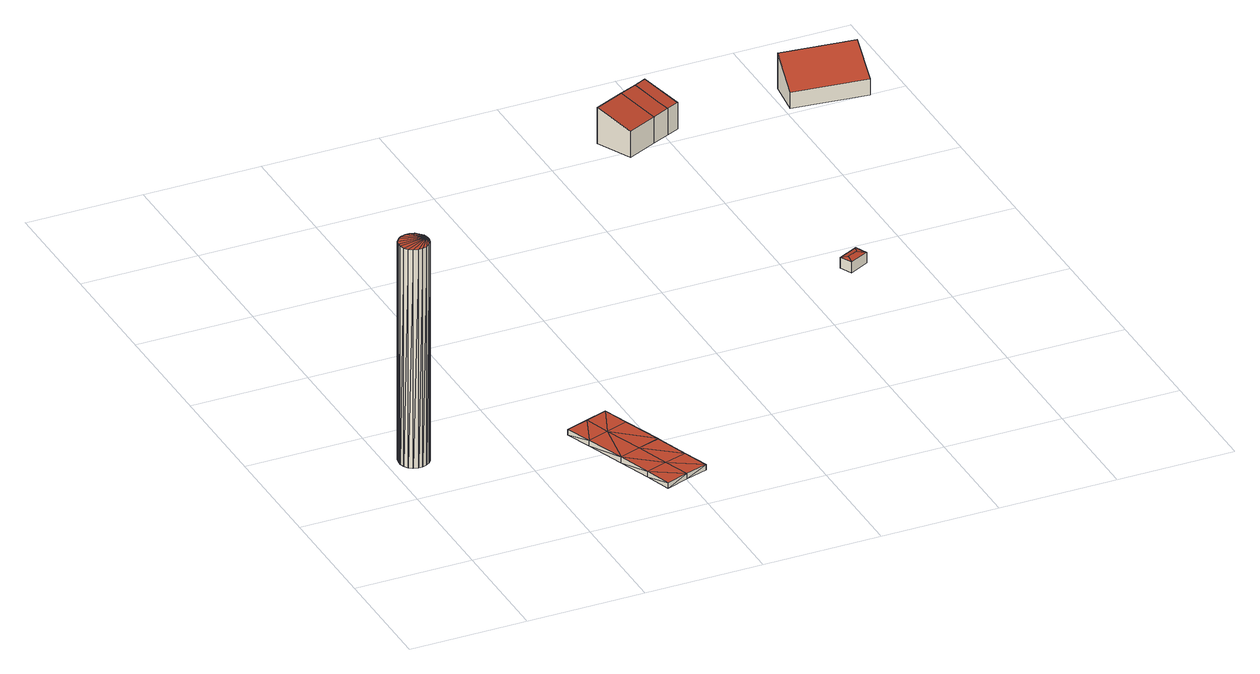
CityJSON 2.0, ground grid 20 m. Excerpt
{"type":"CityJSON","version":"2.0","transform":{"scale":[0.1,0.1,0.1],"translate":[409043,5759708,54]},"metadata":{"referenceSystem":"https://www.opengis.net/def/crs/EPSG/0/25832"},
"CityObjects":{
"building1":{"type":"Building","attributes":{"Geometrietyp2DReferenz":"1000","Gemeindeschluessel":"05515000","function":"51002_1251","roofType":"9999","measuredHeight":39.13},"geometry":[{"type":"Solid","lod":"2","boundaries":[[[[0,1,2]],[[1,3,2]],[[4,5,0]],[[5,1,0]],[[6,7,4]],[[7,5,4]],[[8,9,6]],[[9,7,6]],[[10,11,8]],[[11,9,8]],[[12,13,10]],[[13,11,10]],[[14,15,12]],[[15,13,12]],[[16,17,14]],[[17,15,14]],[[18,19,16]],[[19,17,16]],[[20,21,18]],[[21,19,18]],[[22,23,20]],[[23,21,20]],[[24,25,22]],[[25,23,22]],[[26,27,24]],[[27,25,24]],[[28,29,26]],[[29,27,26]],[[30,31,28]],[[31,29,28]],[[32,33,30]],[[33,31,30]],[[34,35,32]],[[35,33,32]],[[36,37,34]],[[37,35,34]],[[38,39,36]],[[39,37,36]],[[2,3,38]],[[3,39,38]],[[15,17,39]],[[17,19,39]],[[19,21,39]],[[21,23,39]],[[23,25,39]],[[25,27,39]],[[27,29,39]],[[29,31,39]],[[31,33,39]],[[33,35,39]],[[35,37,39]],[[3,1,39]],[[1,5,39]],[[5,7,39]],[[7,9,39]],[[9,11,39]],[[11,13,39]],[[13,15,39]],[[0,2,4]],[[2,38,4]],[[38,36,4]],[[36,34,4]],[[34,32,4]],[[32,30,4]],[[30,28,4]],[[28,26,4]],[[26,24,4]],[[24,22,4]],[[22,20,4]],[[20,18,4]],[[18,16,4]],[[16,14,4]],[[14,12,4]],[[12,10,4]],[[10,8,4]],[[8,6,4]]]],"semantics":{"surfaces":[{"type":"WallSurface"},{"type":"GroundSurface"},{"type":"RoofSurface"}],"values":[[0,0,0,0,0,0,0,0,0,0,0,0,0,0,0,0,0,0,0,0,0,0,0,0,0,0,0,0,0,0,0,0,0,0,0,0,0,0,0,0,1,1,1,1,1,1,1,1,1,1,1,1,1,1,1,1,1,1,2,2,2,2,2,2,2,2,2,2,2,2,2,2,2,2,2,2]]}}]},
"building2":{"type":"Building","attributes":{"Geometrietyp2DReferenz":"2000","Gemeindeschluessel":"05515000","function":"53001_1800","roofType":"9999","measuredHeight":1},"geometry":[{"type":"Solid","lod":"2","boundaries":[[[[40,41,42]],[[41,43,42]],[[44,45,40]],[[45,41,40]],[[46,47,44]],[[47,45,44]],[[48,49,46]],[[49,47,46]],[[50,51,48]],[[51,49,48]],[[52,53,50]],[[53,51,50]],[[54,55,52]],[[55,53,52]],[[56,57,54]],[[57,55,54]],[[58,59,56]],[[59,57,56]],[[60,61,58]],[[61,59,58]],[[62,63,60]],[[63,61,60]],[[64,65,62]],[[65,63,62]],[[42,43,64]],[[43,65,64]],[[41,45,43]],[[43,45,66]],[[45,47,66]],[[66,47,67]],[[47,49,68]],[[47,68,67]],[[49,51,53]],[[49,53,68]],[[43,66,65]],[[65,66,63]],[[66,67,63]],[[63,67,61]],[[61,67,59]],[[67,68,59]],[[59,68,57]],[[68,53,55]],[[68,55,57]],[[40,42,44]],[[42,69,44]],[[44,69,46]],[[69,70,46]],[[46,71,48]],[[46,70,71]],[[48,52,50]],[[48,71,52]],[[42,64,69]],[[64,62,69]],[[69,62,70]],[[62,60,70]],[[60,58,70]],[[70,58,71]],[[58,56,71]],[[71,54,52]],[[71,56,54]]]],"semantics":{"surfaces":[{"type":"WallSurface"},{"type":"GroundSurface"},{"type":"RoofSurface"}],"values":[[0,0,0,0,0,0,0,0,0,0,0,0,0,0,0,0,0,0,0,0,0,0,0,0,0,0,1,1,1,1,1,1,1,1,1,1,1,1,1,1,1,1,1,2,2,2,2,2,2,2,2,2,2,2,2,2,2,2,2,2]]}}]},
"building3":{"type":"Building","attributes":{"Gemeindeschluessel":"05515000","Geometrietyp2DReferenz":"3000","function":"31001_2740","roofType":"5000","measuredHeight":2.19},"geometry":[{"type":"Solid","lod":"2","boundaries":[[[[72,73,74,75]],[[76,77,73,72]],[[78,79,77,76]],[[75,74,79,78]],[[80,78,76,81]],[[76,72,81]],[[81,72,75,80]],[[75,78,80]],[[73,77,79,74]]]],"semantics":{"surfaces":[{"type":"WallSurface"},{"type":"RoofSurface"},{"type":"GroundSurface"}],"values":[[0,0,0,0,1,1,1,1,2]]}}]},
"building4":{"type":"Building","attributes":{"Gemeindeschluessel":"05515000","Geometrietyp2DReferenz":"3000","function":"31001_1310"},"children":["building4-1","building4-2","building4-3"]},
"building4-1":{"type":"BuildingPart","attributes":{"roofType":"2100","measuredHeight":6.46},"parents":["building4"],"geometry":[{"type":"Solid","lod":"2","boundaries":[[[[82,83,84,85]],[[86,87,88,89]],[[90,82,85,86,89]],[[84,83,88,87]],[[87,86,85,84]],[[88,83,82,90,89]]]],"semantics":{"surfaces":[{"type":"WallSurface"},{"type":"RoofSurface"},{"type":"GroundSurface"},{"type":"ClosureSurface"}],"values":[[0,0,1,2,3,3]]}}]},
"building4-2":{"type":"BuildingPart","attributes":{"roofType":"2100","measuredHeight":6.47},"parents":["building4"],"geometry":[{"type":"Solid","lod":"2","boundaries":[[[[91,92,93,94]],[[85,84,92,91]],[[94,93,87,86]],[[85,91,94,86]],[[92,84,87,93]],[[87,84,85,86]]]],"semantics":{"surfaces":[{"type":"WallSurface"},{"type":"RoofSurface"},{"type":"GroundSurface"},{"type":"ClosureSurface"}],"values":[[0,0,0,1,2,3]]}}]},
"building4-3":{"type":"BuildingPart","attributes":{"roofType":"2100","measuredHeight":6.46},"parents":["building4"],"geometry":[{"type":"Solid","lod":"2","boundaries":[[[[95,96,97,98]],[[89,88,96,95]],[[98,97,83,82]],[[90,89,95,98,82]],[[96,88,83,97]],[[88,89,90,82,83]]]],"semantics":{"surfaces":[{"type":"WallSurface"},{"type":"RoofSurface"},{"type":"GroundSurface"},{"type":"ClosureSurface"}],"values":[[0,0,0,1,2,3]]}}]},
"building5":{"type":"Building","attributes":{"Gemeindeschluessel":"05515000","Geometrietyp2DReferenz":"3000","function":"31001_1310","roofType":"2100","measuredHeight":6.39},"geometry":[{"type":"Solid","lod":"2","boundaries":[[[[99,100,101,102]],[[103,104,100,99]],[[105,106,104,103]],[[102,101,106,105]],[[103,99,102,105]],[[100,104,106,101]]]],"semantics":{"surfaces":[{"type":"WallSurface"},{"type":"RoofSurface"},{"type":"GroundSurface"}],"values":[[0,0,0,0,1,2]]}}]}
},
"vertices":[
[56,296,413],[56,296,21],[51,302,413],[51,302,21],[58,288,413],[58,288,21],[58,281,413],[58,281,21],[56,273,413],[56,273,21],[51,267,413],[51,267,21],[45,262,413],[45,262,21],[37,260,413],[37,260,21],[30,260,413],[30,260,21],[22,262,413],[22,262,21],[16,267,413],[16,267,21],[11,273,413],[11,273,21],[9,281,413],[9,281,21],[9,288,413],[9,288,21],[11,296,413],[11,296,21],[16,302,413],[16,302,21],[22,307,413],[22,307,21],[30,309,413],[30,309,21],[37,309,413],[37,309,21],[45,307,413],[45,307,21],
[333,2,58],[333,2,48],[371,15,58],[371,15,48],[319,46,58],[319,46,48],[300,102,58],[300,102,48],[277,169,57],[277,169,47],[261,213,57],[261,213,47],[299,226,57],[299,226,47],[337,239,57],[337,239,47],[352,195,57],[352,195,47],[375,128,58],[375,128,48],[375,127,58],[375,127,48],[394,71,58],[394,71,48],[409,27,58],[409,27,48],[356,59,48],[337,115,48],[314,182,47],[356,59,58],[337,115,58],[314,182,57],
[885,520,31],[885,520,12],[918,536,12],[918,536,31],[875,540,31],[875,540,12],[909,557,31],[909,557,12],[903,542,34],[885,533,34],
[779,1082,69],[779,1082,5],[750,1069,5],[750,1069,69],[778,1009,52],[778,1009,5],[807,1022,5],[807,1022,52],[798,1041,57],
[698,1045,69],[698,1045,5],[727,985,5],[727,985,52],
[828,1032,52],[828,1032,5],[800,1092,5],[800,1092,69],
[1139,999,34],[1139,999,5],[1146,1061,5],[1146,1061,69],[1011,1014,34],[1011,1014,5],[1018,1076,69],[1018,1076,5]
]}
